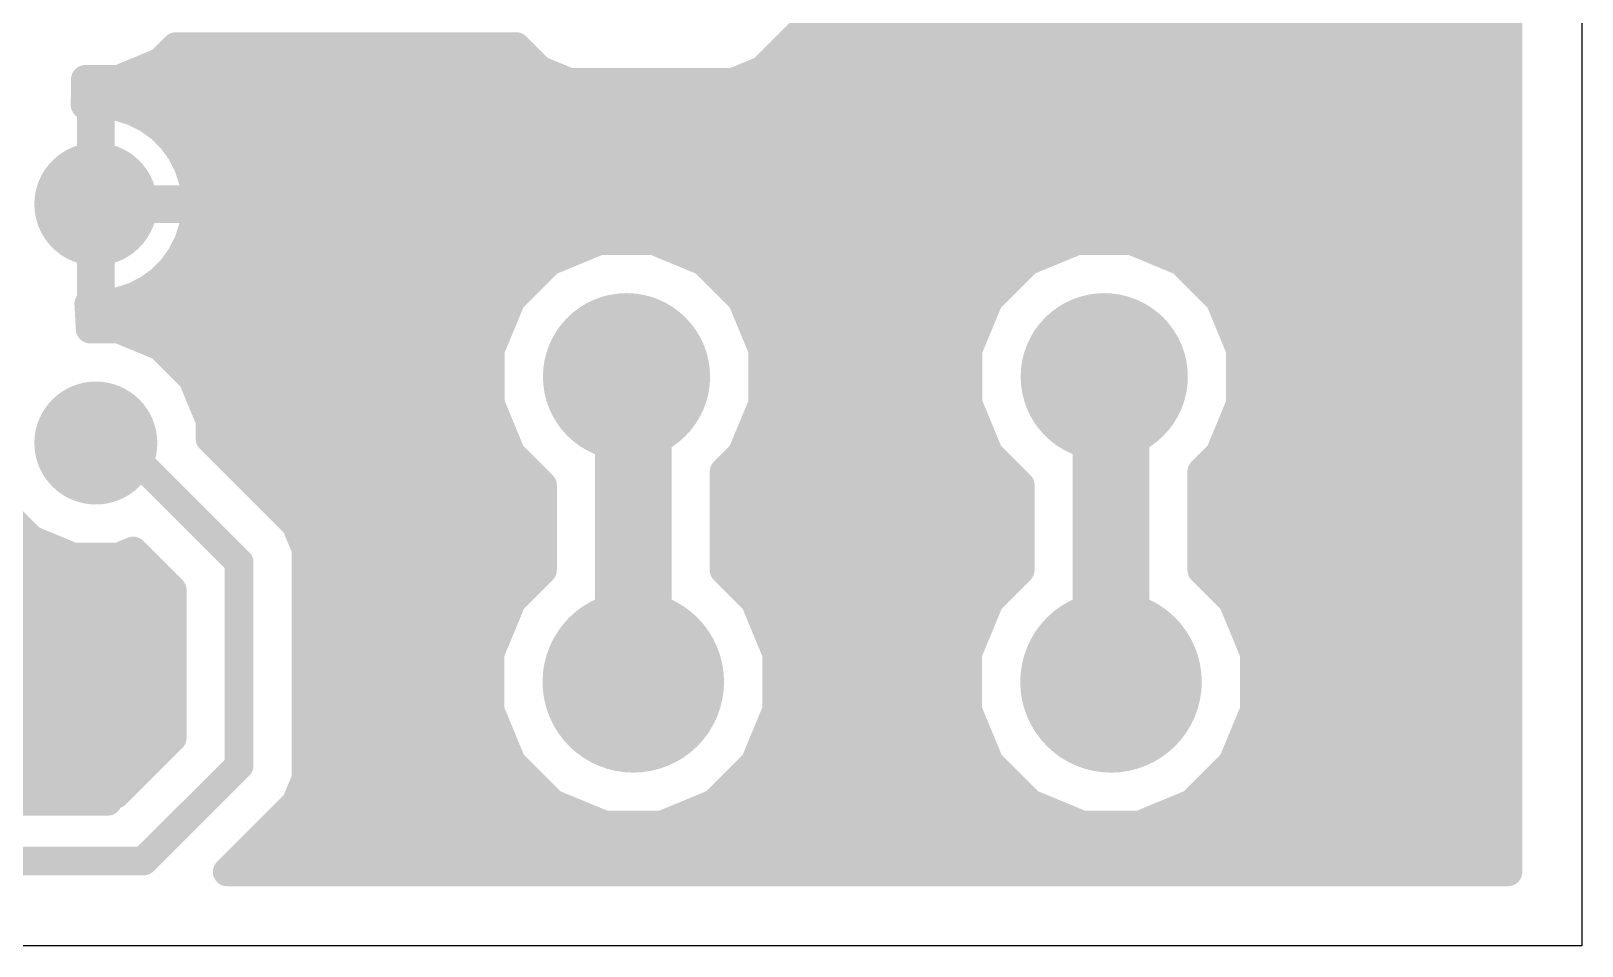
# Model space of a CAD drawing. Extents: x 0 to 68, y -7.3 to 12.7.
# Drawn here: x 51.51 to 68, y -7.25 to 2.48 of the extents above; entities that cross this region are included whole.
import ezdxf

# ---------------------------------------------------------------- set-up
doc = ezdxf.new("R2010")
doc.units = 0
for name, color, linetype in [('16', 175, 'CONTINUOUS'), ('17', 82, 'CONTINUOUS'), ('20', 7, 'CONTINUOUS')]:
    doc.layers.add(name, color=color, linetype=linetype)

# ---------------------------------------------------------------- blocks, each defined once
blk = doc.blocks.new('ROUNDP')
at = {"const_width": 0.5}
blk.add_lwpolyline([(0, -0.25, 1), (0, 0.25, 1), (0, -0.25)], format="xyb", dxfattribs=at)

msp = doc.modelspace()

# ---------------------------------------------------------------- linework, layer by layer
at = {"layer": '16'}
for points, const_width in [([(67.2126, 11.8626), (67.2126, -6.4666)], 0.3048), ([(59.2902, 2.0619), (60.9412, 3.7129)], 0.3048), ([(59.6667, 2.4384), (67.2126, 2.4384)], 0.3048), ([(52.884, 2.1468), (53.0486, 2.3114)], 0.3048), ([(53.0486, 2.3114), (56.6653, 2.3114)], 0.3048), ([(56.6653, 2.3114), (56.6719, 2.3048)], 0.3048), ([(56.6719, 2.3048), (56.9148, 2.0619)], 0.3048), ([(52.4382, 1.9622), (52.884, 2.1468)], 0.3048), ([(52.852, 2.1336), (56.8431, 2.1336)], 0.3048), ([(56.9148, 2.0619), (57.2322, 1.9304)], 0.3048), ([(58.9728, 1.9304), (59.2902, 2.0619)], 0.3048), ([(59.3619, 2.1336), (67.2126, 2.1336)], 0.3048), ([(52.0826, 1.6905), (52.0855, 1.9622)], 0.3048), ([(52.084, 1.8288), (67.2126, 1.8288)], 0.3048), ([(52.0855, 1.9622), (52.4382, 1.9622)], 0.3048), ([(57.2322, 1.9304), (58.9728, 1.9304)], 0.3048), ([(52.1135, 1.6954), (52.0826, 1.6905)], 0.3048), ([(52.1494, 1.6954), (52.1135, 1.6954)], 0.3048), ([(52.1494, 0.6826), (52.1494, 1.6954)], 0.3048), ([(52.2805, 1.6954), (52.2446, 1.6954)], 0.3048), ([(52.2446, 1.6954), (52.2446, 0.6826)], 0.3048), ([(52.4453, 1.6693), (52.2805, 1.6954)], 0.3048), ([(52.6041, 1.6177), (52.4453, 1.6693)], 0.3048), ([(52.1494, 1.524), (52.2446, 1.524)], 0.3048), ([(52.7528, 1.5419), (52.6041, 1.6177)], 0.3048), ([(52.8878, 1.4438), (52.7528, 1.5419)], 0.3048), ([(52.7775, 1.524), (67.2126, 1.524)], 0.3048), ([(53.0058, 1.3258), (52.8878, 1.4438)], 0.3048), ([(52.1494, 1.2192), (52.2446, 1.2192)], 0.3048), ([(53.1039, 1.1908), (53.0058, 1.3258)], 0.3048), ([(53.0833, 1.2192), (67.2126, 1.2192)], 0.3048), ([(53.1797, 1.0421), (53.1039, 1.1908)], 0.3048), ([(53.2313, 0.8833), (53.1797, 1.0421)], 0.3048), ([(52.1494, 0.9144), (52.2446, 0.9144)], 0.3048), ([(53.2212, 0.9144), (67.2126, 0.9144)], 0.3048), ([(53.2574, 0.7185), (53.2313, 0.8833)], 0.3048), ([(52.2446, 0.6826), (52.1494, 0.6826)], 0.3048), ([(52.2446, 0.5874), (52.2446, 0.6826)], 0.3048), ([(52.2446, 0.6826), (53.2574, 0.6826)], 0.3048), ([(53.2574, 0.6826), (53.2574, 0.7185)], 0.3048), ([(52.1494, -0.4254), (52.1494, 0.5874)], 0.3048), ([(52.1494, 0.5874), (52.2446, 0.5874)], 0.3048), ([(52.2446, 0.6096), (67.2126, 0.6096)], 0.3048), ([(52.2446, 0.5874), (52.2446, -0.4254)], 0.3048), ([(53.2574, 0.5874), (52.2446, 0.5874)], 0.3048), ([(53.2313, 0.3867), (53.2574, 0.5515)], 0.3048), ([(53.2574, 0.5515), (53.2574, 0.5874)], 0.3048), ([(53.1797, 0.2279), (53.2313, 0.3867)], 0.3048), ([(52.1494, 0.3048), (52.2446, 0.3048)], 0.3048), ([(53.1039, 0.0792), (53.1797, 0.2279)], 0.3048), ([(53.2047, 0.3048), (67.2126, 0.3048)], 0.3048), ([(57.552, 0.2478), (57.0199, 0.0274)], 0.3048), ([(58.128, 0.2478), (57.552, 0.2478)], 0.3048), ([(58.6601, 0.0274), (58.128, 0.2478)], 0.3048), ([(62.632, 0.2478), (62.0999, 0.0274)], 0.3048), ([(63.208, 0.2478), (62.632, 0.2478)], 0.3048), ([(63.7401, 0.0274), (63.208, 0.2478)], 0.3048), ([(53.0058, -0.0558), (53.1039, 0.0792)], 0.3048), ([(57.0199, 0.0274), (56.6126, -0.3799)], 0.3048), ([(59.0674, -0.3799), (58.6601, 0.0274)], 0.3048), ([(62.0999, 0.0274), (61.6926, -0.3799)], 0.3048), ([(64.1474, -0.3799), (63.7401, 0.0274)], 0.3048), ([(52.1494, 0), (52.2446, 0)], 0.3048), ([(52.8878, -0.1738), (53.0058, -0.0558)], 0.3048), ([(53.0464, 0), (56.9925, 0)], 0.3048), ([(58.6875, 0), (62.0725, 0)], 0.3048), ([(63.7675, 0), (67.2126, 0)], 0.3048), ([(52.1494, -0.3048), (52.2446, -0.3048)], 0.3048), ([(52.6041, -0.3477), (52.7528, -0.2719)], 0.3048), ([(52.6883, -0.3048), (56.6877, -0.3048)], 0.3048), ([(52.7528, -0.2719), (52.8878, -0.1738)], 0.3048), ([(58.9923, -0.3048), (61.7677, -0.3048)], 0.3048), ([(64.0723, -0.3048), (67.2126, -0.3048)], 0.3048), ([(52.1367, -0.6922), (52.1219, -0.4254)], 0.3048), ([(52.1219, -0.4254), (52.1494, -0.4254)], 0.3048), ([(52.2446, -0.4254), (52.2805, -0.4254)], 0.3048), ([(52.2805, -0.4254), (52.4453, -0.3993)], 0.3048), ([(52.4453, -0.3993), (52.6041, -0.3477)], 0.3048), ([(56.6126, -0.3799), (56.3922, -0.912)], 0.3048), ([(59.2878, -0.912), (59.0674, -0.3799)], 0.3048), ([(61.6926, -0.3799), (61.4722, -0.912)], 0.3048), ([(64.3678, -0.912), (64.1474, -0.3799)], 0.3048), ([(52.1321, -0.6096), (56.5175, -0.6096)], 0.3048), ([(59.1625, -0.6096), (61.5975, -0.6096)], 0.3048), ([(64.2425, -0.6096), (67.2126, -0.6096)], 0.3048), ([(52.4382, -0.6922), (52.1367, -0.6922)], 0.3048), ([(52.884, -0.8768), (52.4382, -0.6922)], 0.3048), ([(53.2252, -1.218), (52.884, -0.8768)], 0.3048), ([(52.9216, -0.9144), (56.3922, -0.9144)], 0.3048), ([(56.3922, -0.912), (56.3922, -1.488)], 0.3048), ([(59.2878, -1.488), (59.2878, -0.912)], 0.3048), ([(59.2878, -0.9144), (61.4722, -0.9144)], 0.3048), ([(61.4722, -0.912), (61.4722, -1.488)], 0.3048), ([(64.3678, -1.488), (64.3678, -0.912)], 0.3048), ([(64.3678, -0.9144), (67.2126, -0.9144)], 0.3048), ([(57.912, -4.445), (57.912, -1.27)], 0.8128), ([(57.912, -1.27), (57.84, -1.2)], 0.6096), ([(62.992, -4.445), (62.992, -1.27)], 0.8128), ([(62.992, -1.27), (62.92, -1.2)], 0.6096), ([(53.4098, -1.6638), (53.2252, -1.218)], 0.3048), ([(53.2257, -1.2192), (56.3922, -1.2192)], 0.3048), ([(59.2878, -1.2192), (61.4722, -1.2192)], 0.3048), ([(64.3678, -1.2192), (67.2126, -1.2192)], 0.3048), ([(53.3519, -1.524), (56.4071, -1.524)], 0.3048), ([(56.3922, -1.488), (56.6126, -2.0201)], 0.3048), ([(59.0674, -2.0201), (59.2878, -1.488)], 0.3048), ([(59.2729, -1.524), (61.4871, -1.524)], 0.3048), ([(61.4722, -1.488), (61.6926, -2.0201)], 0.3048), ([(64.1474, -2.0201), (64.3678, -1.488)], 0.3048), ([(64.3529, -1.524), (67.2126, -1.524)], 0.3048), ([(53.4098, -1.858), (53.4098, -1.6638)], 0.3048), ([(52.197, -1.905), (52.705, -2.159)], 0.3048), ([(53.4098, -1.8288), (56.5334, -1.8288)], 0.3048), ([(54.1239, -2.5721), (53.4098, -1.858)], 0.3048), ([(59.1466, -1.8288), (61.6134, -1.8288)], 0.3048), ([(64.2266, -1.8288), (67.2126, -1.8288)], 0.3048), ([(56.6126, -2.0201), (56.9468, -2.3543)], 0.3048), ([(58.8772, -2.2103), (59.0674, -2.0201)], 0.3048), ([(61.6926, -2.0201), (62.0268, -2.3543)], 0.3048), ([(63.9572, -2.2103), (64.1474, -2.0201)], 0.3048), ([(52.705, -2.159), (53.721, -3.175)], 0.3048), ([(53.6854, -2.1336), (56.7261, -2.1336)], 0.3048), ([(58.8772, -3.2549), (58.8772, -2.2103)], 0.3048), ([(58.9539, -2.1336), (61.8061, -2.1336)], 0.3048), ([(63.9572, -3.2549), (63.9572, -2.2103)], 0.3048), ([(64.0339, -2.1336), (67.2126, -2.1336)], 0.3048), ([(53.9902, -2.4384), (56.9468, -2.4384)], 0.3048), ([(56.9468, -2.3543), (56.9468, -3.2549)], 0.3048), ([(58.8772, -2.4384), (62.0268, -2.4384)], 0.3048), ([(62.0268, -2.3543), (62.0268, -3.2549)], 0.3048), ([(63.9572, -2.4384), (67.2126, -2.4384)], 0.3048), ([(51.1688, -2.592), (51.51, -2.9332)], 0.3048), ([(54.3239, -2.7721), (54.1239, -2.5721)], 0.3048), ([(54.295, -2.7432), (56.9468, -2.7432)], 0.3048), ([(54.4322, -3.0335), (54.3239, -2.7721)], 0.3048), ([(58.8772, -2.7432), (62.0268, -2.7432)], 0.3048), ([(63.9572, -2.7432), (67.2126, -2.7432)], 0.3048), ([(51.51, -2.9332), (51.9558, -3.1178)], 0.3048), ([(14.3408, -3.048), (51.7873, -3.048)], 0.3048), ([(51.9558, -3.1178), (52.4382, -3.1178)], 0.3048), ([(52.4382, -3.1178), (52.5936, -3.0534)], 0.3048), ([(52.5936, -3.0534), (53.0098, -3.4696)], 0.3048), ([(54.4322, -5.4755), (54.4322, -3.0335)], 0.3048), ([(54.4322, -3.048), (56.9468, -3.048)], 0.3048), ([(58.8772, -3.048), (62.0268, -3.048)], 0.3048), ([(63.9572, -3.048), (67.2126, -3.048)], 0.3048), ([(51.054, -3.175), (52.324, -5.715)], 0.3048), ([(53.721, -3.175), (53.721, -5.334)], 0.3048), ([(56.9468, -3.2549), (56.62, -3.5817)], 0.3048), ([(59.204, -3.5817), (58.8772, -3.2549)], 0.3048), ([(62.0268, -3.2549), (61.7, -3.5817)], 0.3048), ([(64.284, -3.5817), (63.9572, -3.2549)], 0.3048), ([(50.1894, -3.3528), (52.893, -3.3528)], 0.3048), ([(54.4322, -3.3528), (56.8489, -3.3528)], 0.3048), ([(58.9751, -3.3528), (61.9289, -3.3528)], 0.3048), ([(64.0551, -3.3528), (67.2126, -3.3528)], 0.3048), ([(53.0098, -3.4696), (53.0098, -5.0394)], 0.3048), ([(56.62, -3.5817), (56.388, -4.1419)], 0.3048), ([(59.436, -4.1419), (59.204, -3.5817)], 0.3048), ([(61.7, -3.5817), (61.468, -4.1419)], 0.3048), ([(64.516, -4.1419), (64.284, -3.5817)], 0.3048), ([(50.5848, -3.6576), (53.0098, -3.6576)], 0.3048), ([(54.4322, -3.6576), (56.5886, -3.6576)], 0.3048), ([(59.2354, -3.6576), (61.6686, -3.6576)], 0.3048), ([(64.3154, -3.6576), (67.2126, -3.6576)], 0.3048), ([(50.7698, -3.9624), (53.0098, -3.9624)], 0.3048), ([(54.4322, -3.9624), (56.4623, -3.9624)], 0.3048), ([(59.3617, -3.9624), (61.5423, -3.9624)], 0.3048), ([(64.4417, -3.9624), (67.2126, -3.9624)], 0.3048), ([(50.8698, -4.2672), (53.0098, -4.2672)], 0.3048), ([(54.4322, -4.2672), (56.388, -4.2672)], 0.3048), ([(56.388, -4.1419), (56.388, -4.7481)], 0.3048), ([(59.436, -4.7481), (59.436, -4.1419)], 0.3048), ([(59.436, -4.2672), (61.468, -4.2672)], 0.3048), ([(61.468, -4.1419), (61.468, -4.7481)], 0.3048), ([(64.516, -4.7481), (64.516, -4.1419)], 0.3048), ([(64.516, -4.2672), (67.2126, -4.2672)], 0.3048), ([(50.8698, -4.572), (53.0098, -4.572)], 0.3048), ([(54.4322, -4.572), (56.388, -4.572)], 0.3048), ([(59.436, -4.572), (61.468, -4.572)], 0.3048), ([(64.516, -4.572), (67.2126, -4.572)], 0.3048), ([(56.388, -4.7481), (56.62, -5.3083)], 0.3048), ([(59.204, -5.3083), (59.436, -4.7481)], 0.3048), ([(61.468, -4.7481), (61.7, -5.3083)], 0.3048), ([(64.284, -5.3083), (64.516, -4.7481)], 0.3048), ([(50.7909, -4.8768), (53.0098, -4.8768)], 0.3048), ([(54.4322, -4.8768), (56.4413, -4.8768)], 0.3048), ([(59.3827, -4.8768), (61.5213, -4.8768)], 0.3048), ([(64.4627, -4.8768), (67.2126, -4.8768)], 0.3048), ([(53.0098, -5.0394), (52.4104, -5.6388)], 0.3048), ([(50.6356, -5.1816), (52.8676, -5.1816)], 0.3048), ([(54.4322, -5.1816), (56.5675, -5.1816)], 0.3048), ([(59.2565, -5.1816), (61.6475, -5.1816)], 0.3048), ([(64.3364, -5.1816), (67.2126, -5.1816)], 0.3048), ([(53.721, -5.334), (52.705, -6.35)], 0.3048), ([(56.62, -5.3083), (57.0487, -5.737)], 0.3048), ([(58.7753, -5.737), (59.204, -5.3083)], 0.3048), ([(61.7, -5.3083), (62.1287, -5.737)], 0.3048), ([(63.8553, -5.737), (64.284, -5.3083)], 0.3048), ([(50.312, -5.4864), (52.5628, -5.4864)], 0.3048), ([(54.3239, -5.7369), (54.4322, -5.4755)], 0.3048), ([(54.4277, -5.4864), (56.7981, -5.4864)], 0.3048), ([(59.0259, -5.4864), (61.8781, -5.4864)], 0.3048), ([(64.1059, -5.4864), (67.2126, -5.4864)], 0.3048), ([(52.324, -5.715), (10.795, -5.715)], 0.3048), ([(52.4104, -5.6388), (49.9441, -5.6388)], 0.3048), ([(53.5942, -6.4666), (54.3239, -5.7369)], 0.3048), ([(57.0487, -5.737), (57.6089, -5.969)], 0.3048), ([(58.2151, -5.969), (58.7753, -5.737)], 0.3048), ([(62.1287, -5.737), (62.6889, -5.969)], 0.3048), ([(63.2951, -5.969), (63.8553, -5.737)], 0.3048), ([(54.2696, -5.7912), (57.1796, -5.7912)], 0.3048), ([(58.6444, -5.7912), (62.2596, -5.7912)], 0.3048), ([(63.7244, -5.7912), (67.2126, -5.7912)], 0.3048), ([(57.6089, -5.969), (58.2151, -5.969)], 0.3048), ([(62.6889, -5.969), (63.2951, -5.969)], 0.3048), ([(53.9648, -6.096), (67.2126, -6.096)], 0.3048), ([(8.255, -6.35), (52.705, -6.35)], 0.3048), ([(53.66, -6.4008), (67.2126, -6.4008)], 0.3048), ([(67.2126, -6.4666), (53.5942, -6.4666)], 0.3048)]:
    msp.add_lwpolyline(points, dxfattribs=dict(at, const_width=const_width))
for points, const_width in [([(59.6667, 2.5146, 1), (59.6667, 2.3622)], 0.1524), ([(67.2126, 2.3622, 1), (67.2126, 2.5146)], 0.1524), ([(53.0486, 2.3876, 1), (53.0486, 2.2352)], 0.1524), ([(53.1024, 2.2575, 1), (52.9947, 2.3653)], 0.1524), ([(56.7192, 2.3653, 1), (56.6114, 2.2575)], 0.1524), ([(56.7258, 2.3587, 1), (56.618, 2.2509)], 0.1524), ([(56.618, 2.2509, 1), (56.7258, 2.3587)], 0.1524), ([(56.6653, 2.2352, 1), (56.6653, 2.3876)], 0.1524), ([(52.852, 2.2098, 1), (52.852, 2.0574)], 0.1524), ([(52.8301, 2.2007, 1), (52.9379, 2.093)], 0.1524), ([(52.9132, 2.0764, 1), (52.8548, 2.2172)], 0.1524), ([(56.944, 2.1323, 1), (56.8856, 1.9915)], 0.1524), ([(56.8431, 2.0574, 1), (56.8431, 2.2098)], 0.1524), ([(56.8609, 2.008, 1), (56.9687, 2.1158)], 0.1524), ([(59.2363, 2.1158, 1), (59.3441, 2.008)], 0.1524), ([(59.3193, 1.9915, 1), (59.261, 2.1323)], 0.1524), ([(59.3619, 2.2098, 1), (59.3619, 2.0574)], 0.1524), ([(67.2126, 2.0574, 1), (67.2126, 2.2098)], 0.1524), ([(52.084, 1.905, 1), (52.084, 1.7526)], 0.1524), ([(52.1617, 1.9614, 1), (52.0093, 1.963)], 0.1524), ([(52.0855, 2.0384, 1), (52.0855, 1.886)], 0.1524), ([(52.4091, 2.0326, 1), (52.4674, 1.8918)], 0.1524), ([(52.4382, 1.886, 1), (52.4382, 2.0384)], 0.1524), ([(57.2322, 2.0066, 1), (57.2322, 1.8542)], 0.1524), ([(57.2031, 1.86, 1), (57.2614, 2.0008)], 0.1524), ([(58.9436, 2.0008, 1), (59.0019, 1.86)], 0.1524), ([(58.9728, 1.8542, 1), (58.9728, 2.0066)], 0.1524), ([(67.2126, 1.7526, 1), (67.2126, 1.905)], 0.1524), ([(52.0707, 1.7658, 1), (52.0945, 1.6152)], 0.1524), ([(52.1135, 1.7716, 1), (52.1135, 1.6192)], 0.1524), ([(52.2256, 1.6954, 1), (52.0732, 1.6954)], 0.1524), ([(52.1255, 1.6201, 1), (52.1016, 1.7707)], 0.1524), ([(52.1494, 1.6192, 1), (52.1494, 1.7716)], 0.1524), ([(52.2446, 1.7716, 1), (52.2446, 1.6192)], 0.1524), ([(52.3208, 1.6954, 1), (52.1684, 1.6954)], 0.1524), ([(52.2924, 1.7707, 1), (52.2685, 1.6201)], 0.1524), ([(52.2805, 1.6192, 1), (52.2805, 1.7716)], 0.1524), ([(52.4689, 1.7418, 1), (52.4218, 1.5968)], 0.1524), ([(52.4334, 1.594, 1), (52.4572, 1.7445)], 0.1524), ([(52.0064, 1.6913, 1), (52.1588, 1.6897)], 0.1524), ([(52.1494, 1.6002, 1), (52.1494, 1.4478)], 0.1524), ([(52.2446, 1.4478, 1), (52.2446, 1.6002)], 0.1524), ([(52.6386, 1.6856, 1), (52.5695, 1.5498)], 0.1524), ([(52.5805, 1.5452, 1), (52.6276, 1.6902)], 0.1524), ([(52.7976, 1.6036, 1), (52.708, 1.4803)], 0.1524), ([(52.7775, 1.6002, 1), (52.7775, 1.4478)], 0.1524), ([(52.7182, 1.474, 1), (52.7874, 1.6098)], 0.1524), ([(67.2126, 1.4478, 1), (67.2126, 1.6002)], 0.1524), ([(52.9417, 1.4977, 1), (52.8339, 1.3899)], 0.1524), ([(52.843, 1.3822, 1), (52.9326, 1.5055)], 0.1524), ([(52.1494, 1.2954, 1), (52.1494, 1.143)], 0.1524), ([(52.2446, 1.143, 1), (52.2446, 1.2954)], 0.1524), ([(53.0675, 1.3706, 1), (52.9442, 1.281)], 0.1524), ([(52.9519, 1.2719, 1), (53.0597, 1.3797)], 0.1524), ([(53.0833, 1.2954, 1), (53.0833, 1.143)], 0.1524), ([(53.1718, 1.2254, 1), (53.036, 1.1562)], 0.1524), ([(67.2126, 1.143, 1), (67.2126, 1.2954)], 0.1524), ([(53.0423, 1.146, 1), (53.1656, 1.2356)], 0.1524), ([(53.2522, 1.0656, 1), (53.1072, 1.0185)], 0.1524), ([(52.1494, 0.9906, 1), (52.1494, 0.8382)], 0.1524), ([(52.2446, 0.8382, 1), (52.2446, 0.9906)], 0.1524), ([(53.1118, 1.0075, 1), (53.2476, 1.0766)], 0.1524), ([(53.2212, 0.9906, 1), (53.2212, 0.8382)], 0.1524), ([(53.3065, 0.8952, 1), (53.156, 0.8714)], 0.1524), ([(67.2126, 0.8382, 1), (67.2126, 0.9906)], 0.1524), ([(52.1494, 0.7588, 1), (52.1494, 0.6064)], 0.1524), ([(52.3208, 0.6826, 1), (52.1684, 0.6826)], 0.1524), ([(52.2446, 0.7588, 1), (52.2446, 0.6064)], 0.1524), ([(52.2446, 0.6064, 1), (52.2446, 0.7588)], 0.1524), ([(53.1588, 0.8598, 1), (53.3038, 0.9069)], 0.1524), ([(53.3336, 0.7185, 1), (53.1812, 0.7185)], 0.1524), ([(53.2574, 0.6064, 1), (53.2574, 0.7588)], 0.1524), ([(52.0732, 0.6826, 1), (52.2256, 0.6826)], 0.1524), ([(52.2256, 0.5874, 1), (52.0732, 0.5874)], 0.1524), ([(52.1494, 0.6636, 1), (52.1494, 0.5112)], 0.1524), ([(52.2446, 0.6858, 1), (52.2446, 0.5334)], 0.1524), ([(52.1684, 0.6826, 1), (52.3208, 0.6826)], 0.1524), ([(52.3208, 0.5874, 1), (52.1684, 0.5874)], 0.1524), ([(52.2446, 0.6636, 1), (52.2446, 0.5112)], 0.1524), ([(52.1684, 0.5874, 1), (52.3208, 0.5874)], 0.1524), ([(52.2446, 0.5112, 1), (52.2446, 0.6636)], 0.1524), ([(53.1812, 0.6826, 1), (53.3336, 0.6826)], 0.1524), ([(53.3336, 0.5874, 1), (53.1812, 0.5874)], 0.1524), ([(53.1821, 0.7065, 1), (53.3327, 0.7304)], 0.1524), ([(53.3327, 0.5396, 1), (53.1821, 0.5635)], 0.1524), ([(53.2574, 0.5112, 1), (53.2574, 0.6636)], 0.1524), ([(67.2126, 0.5334, 1), (67.2126, 0.6858)], 0.1524), ([(53.3038, 0.3631, 1), (53.1588, 0.4102)], 0.1524), ([(53.1812, 0.5515, 1), (53.3336, 0.5515)], 0.1524), ([(52.1494, 0.381, 1), (52.1494, 0.2286)], 0.1524), ([(52.2446, 0.2286, 1), (52.2446, 0.381)], 0.1524), ([(53.2476, 0.1934, 1), (53.1118, 0.2625)], 0.1524), ([(53.2047, 0.381, 1), (53.2047, 0.2286)], 0.1524), ([(53.156, 0.3986, 1), (53.3065, 0.3748)], 0.1524), ([(57.552, 0.324, 1), (57.552, 0.1716)], 0.1524), ([(57.5812, 0.1774, 1), (57.5229, 0.3182)], 0.1524), ([(58.1571, 0.3182, 1), (58.0988, 0.1774)], 0.1524), ([(58.128, 0.1716, 1), (58.128, 0.324)], 0.1524), ([(62.632, 0.324, 1), (62.632, 0.1716)], 0.1524), ([(62.6612, 0.1774, 1), (62.6029, 0.3182)], 0.1524), ([(63.2371, 0.3182, 1), (63.1788, 0.1774)], 0.1524), ([(63.208, 0.1716, 1), (63.208, 0.324)], 0.1524), ([(67.2126, 0.2286, 1), (67.2126, 0.381)], 0.1524), ([(53.036, 0.1138, 1), (53.1718, 0.0446)], 0.1524), ([(53.1656, 0.0344, 1), (53.0423, 0.124)], 0.1524), ([(53.1072, 0.2515, 1), (53.2522, 0.2044)], 0.1524), ([(56.9907, 0.0978, 1), (57.049, -0.043)], 0.1524), ([(57.0738, -0.0265, 1), (56.966, 0.0813)], 0.1524), ([(58.714, 0.0813, 1), (58.6062, -0.0265)], 0.1524), ([(58.631, -0.043, 1), (58.6893, 0.0978)], 0.1524), ([(62.0707, 0.0978, 1), (62.129, -0.043)], 0.1524), ([(62.1538, -0.0265, 1), (62.046, 0.0813)], 0.1524), ([(63.794, 0.0813, 1), (63.6862, -0.0265)], 0.1524), ([(63.711, -0.043, 1), (63.7693, 0.0978)], 0.1524), ([(52.1494, 0.0762, 1), (52.1494, -0.0762)], 0.1524), ([(52.2446, -0.0762, 1), (52.2446, 0.0762)], 0.1524), ([(52.9442, -0.011, 1), (53.0675, -0.1006)], 0.1524), ([(53.0597, -0.1097, 1), (52.9519, -0.0019)], 0.1524), ([(53.0464, 0.0762, 1), (53.0464, -0.0762)], 0.1524), ([(56.9925, -0.0762, 1), (56.9925, 0.0762)], 0.1524), ([(58.6875, 0.0762, 1), (58.6875, -0.0762)], 0.1524), ([(62.0725, -0.0762, 1), (62.0725, 0.0762)], 0.1524), ([(63.7675, 0.0762, 1), (63.7675, -0.0762)], 0.1524), ([(67.2126, -0.0762, 1), (67.2126, 0.0762)], 0.1524), ([(52.1494, -0.2286, 1), (52.1494, -0.381)], 0.1524), ([(52.2446, -0.381, 1), (52.2446, -0.2286)], 0.1524), ([(52.6883, -0.2286, 1), (52.6883, -0.381)], 0.1524), ([(52.708, -0.2103, 1), (52.7976, -0.3336)], 0.1524), ([(52.7874, -0.3398, 1), (52.7182, -0.204)], 0.1524), ([(52.8339, -0.1199, 1), (52.9417, -0.2277)], 0.1524), ([(52.9326, -0.2355, 1), (52.843, -0.1122)], 0.1524), ([(56.6877, -0.381, 1), (56.6877, -0.2286)], 0.1524), ([(58.9923, -0.2286, 1), (58.9923, -0.381)], 0.1524), ([(61.7677, -0.381, 1), (61.7677, -0.2286)], 0.1524), ([(64.0723, -0.2286, 1), (64.0723, -0.381)], 0.1524), ([(67.2126, -0.381, 1), (67.2126, -0.2286)], 0.1524), ([(52.1979, -0.4212, 1), (52.0458, -0.4296)], 0.1524), ([(52.1219, -0.3492, 1), (52.1219, -0.5016)], 0.1524), ([(52.1494, -0.5016, 1), (52.1494, -0.3492)], 0.1524), ([(52.2446, -0.3492, 1), (52.2446, -0.5016)], 0.1524), ([(52.2685, -0.3501, 1), (52.2924, -0.5007)], 0.1524), ([(52.2805, -0.5016, 1), (52.2805, -0.3492)], 0.1524), ([(52.4218, -0.3268, 1), (52.4689, -0.4718)], 0.1524), ([(52.4572, -0.4745, 1), (52.4334, -0.324)], 0.1524), ([(52.5695, -0.2798, 1), (52.6386, -0.4156)], 0.1524), ([(52.6276, -0.4202, 1), (52.5805, -0.2752)], 0.1524), ([(56.5587, -0.326, 1), (56.6665, -0.4338)], 0.1524), ([(56.683, -0.409, 1), (56.5422, -0.3507)], 0.1524), ([(59.1378, -0.3507, 1), (58.997, -0.409)], 0.1524), ([(59.0135, -0.4338, 1), (59.1213, -0.326)], 0.1524), ([(61.6387, -0.326, 1), (61.7465, -0.4338)], 0.1524), ([(61.763, -0.409, 1), (61.6222, -0.3507)], 0.1524), ([(64.2178, -0.3507, 1), (64.077, -0.409)], 0.1524), ([(64.0935, -0.4338, 1), (64.2013, -0.326)], 0.1524), ([(52.1321, -0.5334, 1), (52.1321, -0.6858)], 0.1524), ([(52.0732, -0.4254, 1), (52.2256, -0.4254)], 0.1524), ([(52.1684, -0.4254, 1), (52.3208, -0.4254)], 0.1524), ([(56.5175, -0.6858, 1), (56.5175, -0.5334)], 0.1524), ([(59.1625, -0.5334, 1), (59.1625, -0.6858)], 0.1524), ([(61.5975, -0.6858, 1), (61.5975, -0.5334)], 0.1524), ([(64.2425, -0.5334, 1), (64.2425, -0.6858)], 0.1524), ([(67.2126, -0.6858, 1), (67.2126, -0.5334)], 0.1524), ([(52.1367, -0.616, 1), (52.1367, -0.7684)], 0.1524), ([(52.0606, -0.6964, 1), (52.2128, -0.688)], 0.1524), ([(52.4674, -0.6218, 1), (52.4091, -0.7626)], 0.1524), ([(52.4382, -0.7684, 1), (52.4382, -0.616)], 0.1524), ([(52.9379, -0.823, 1), (52.8301, -0.9307)], 0.1524), ([(52.9216, -0.8382, 1), (52.9216, -0.9906)], 0.1524), ([(52.8548, -0.9472, 1), (52.9132, -0.8064)], 0.1524), ([(56.4684, -0.912, 1), (56.316, -0.912)], 0.1524), ([(56.3218, -0.8829, 1), (56.4626, -0.9412)], 0.1524), ([(56.3922, -0.9906, 1), (56.3922, -0.8382)], 0.1524), ([(59.364, -0.912, 1), (59.2116, -0.912)], 0.1524), ([(59.2878, -0.8382, 1), (59.2878, -0.9906)], 0.1524), ([(59.2174, -0.9412, 1), (59.3582, -0.8829)], 0.1524), ([(61.5484, -0.912, 1), (61.396, -0.912)], 0.1524), ([(61.4018, -0.8829, 1), (61.5426, -0.9412)], 0.1524), ([(61.4722, -0.9906, 1), (61.4722, -0.8382)], 0.1524), ([(64.444, -0.912, 1), (64.2916, -0.912)], 0.1524), ([(64.3678, -0.8382, 1), (64.3678, -0.9906)], 0.1524), ([(64.2974, -0.9412, 1), (64.4382, -0.8829)], 0.1524), ([(67.2126, -0.9906, 1), (67.2126, -0.8382)], 0.1524), ([(58.1152, -1.27, 1), (57.7088, -1.27)], 0.4064), ([(57.9462, -1.0907, 1), (57.7338, -1.3093)], 0.3048), ([(63.1952, -1.27, 1), (62.7888, -1.27)], 0.4064), ([(63.0262, -1.0907, 1), (62.8138, -1.3093)], 0.3048), ([(53.2956, -1.1888, 1), (53.1548, -1.2472)], 0.1524), ([(53.2257, -1.143, 1), (53.2257, -1.2954)], 0.1524), ([(53.1713, -1.2719, 1), (53.279, -1.1641)], 0.1524), ([(56.3922, -1.2954, 1), (56.3922, -1.143)], 0.1524), ([(57.8058, -1.3793, 1), (58.0182, -1.1607)], 0.3048), ([(59.2878, -1.143, 1), (59.2878, -1.2954)], 0.1524), ([(61.4722, -1.2954, 1), (61.4722, -1.143)], 0.1524), ([(62.8858, -1.3793, 1), (63.0982, -1.1607)], 0.3048), ([(64.3678, -1.143, 1), (64.3678, -1.2954)], 0.1524), ([(67.2126, -1.2954, 1), (67.2126, -1.143)], 0.1524), ([(53.3519, -1.4478, 1), (53.3519, -1.6002)], 0.1524), ([(56.4626, -1.4588, 1), (56.3218, -1.5171)], 0.1524), ([(56.316, -1.488, 1), (56.4684, -1.488)], 0.1524), ([(56.4071, -1.6002, 1), (56.4071, -1.4478)], 0.1524), ([(59.2729, -1.4478, 1), (59.2729, -1.6002)], 0.1524), ([(59.2116, -1.488, 1), (59.364, -1.488)], 0.1524), ([(59.3582, -1.5171, 1), (59.2174, -1.4588)], 0.1524), ([(61.5426, -1.4588, 1), (61.4018, -1.5171)], 0.1524), ([(61.396, -1.488, 1), (61.5484, -1.488)], 0.1524), ([(61.4871, -1.6002, 1), (61.4871, -1.4478)], 0.1524), ([(64.3529, -1.4478, 1), (64.3529, -1.6002)], 0.1524), ([(64.2916, -1.488, 1), (64.444, -1.488)], 0.1524), ([(64.4382, -1.5171, 1), (64.2974, -1.4588)], 0.1524), ([(67.2126, -1.6002, 1), (67.2126, -1.4478)], 0.1524), ([(53.486, -1.6638, 1), (53.3336, -1.6638)], 0.1524), ([(53.3394, -1.6929, 1), (53.4802, -1.6346)], 0.1524), ([(52.2311, -1.8368, 1), (52.1629, -1.9732)], 0.1524), ([(53.4098, -1.7526, 1), (53.4098, -1.905)], 0.1524), ([(53.4637, -1.8041, 1), (53.3559, -1.9119)], 0.1524), ([(53.3336, -1.858, 1), (53.486, -1.858)], 0.1524), ([(56.5334, -1.905, 1), (56.5334, -1.7526)], 0.1524), ([(59.1466, -1.7526, 1), (59.1466, -1.905)], 0.1524), ([(61.6134, -1.905, 1), (61.6134, -1.7526)], 0.1524), ([(64.2266, -1.7526, 1), (64.2266, -1.905)], 0.1524), ([(67.2126, -1.905, 1), (67.2126, -1.7526)], 0.1524), ([(56.6665, -1.9662, 1), (56.5587, -2.074)], 0.1524), ([(56.5422, -2.0493, 1), (56.683, -1.991)], 0.1524), ([(58.997, -1.991, 1), (59.1378, -2.0493)], 0.1524), ([(59.1213, -2.074, 1), (59.0135, -1.9662)], 0.1524), ([(61.7465, -1.9662, 1), (61.6387, -2.074)], 0.1524), ([(61.6222, -2.0493, 1), (61.763, -1.991)], 0.1524), ([(64.077, -1.991, 1), (64.2178, -2.0493)], 0.1524), ([(64.2013, -2.074, 1), (64.0935, -1.9662)], 0.1524), ([(52.7589, -2.1051, 1), (52.6511, -2.2129)], 0.1524), ([(52.6709, -2.2272, 1), (52.7391, -2.0908)], 0.1524), ([(53.6854, -2.0574, 1), (53.6854, -2.2098)], 0.1524), ([(56.7261, -2.2098, 1), (56.7261, -2.0574)], 0.1524), ([(58.9534, -2.2103, 1), (58.801, -2.2103)], 0.1524), ([(58.8233, -2.1564, 1), (58.9311, -2.2642)], 0.1524), ([(58.9539, -2.0574, 1), (58.9539, -2.2098)], 0.1524), ([(61.8061, -2.2098, 1), (61.8061, -2.0574)], 0.1524), ([(64.0334, -2.2103, 1), (63.881, -2.2103)], 0.1524), ([(63.9033, -2.1564, 1), (64.0111, -2.2642)], 0.1524), ([(64.0339, -2.0574, 1), (64.0339, -2.2098)], 0.1524), ([(67.2126, -2.2098, 1), (67.2126, -2.0574)], 0.1524), ([(53.9902, -2.3622, 1), (53.9902, -2.5146)], 0.1524), ([(57.023, -2.3543, 1), (56.8706, -2.3543)], 0.1524), ([(56.8929, -2.4082, 1), (57.0007, -2.3004)], 0.1524), ([(56.9468, -2.5146, 1), (56.9468, -2.3622)], 0.1524), ([(58.8772, -2.3622, 1), (58.8772, -2.5146)], 0.1524), ([(62.103, -2.3543, 1), (61.9506, -2.3543)], 0.1524), ([(61.9729, -2.4082, 1), (62.0807, -2.3004)], 0.1524), ([(62.0268, -2.5146, 1), (62.0268, -2.3622)], 0.1524), ([(63.9572, -2.3622, 1), (63.9572, -2.5146)], 0.1524), ([(67.2126, -2.5146, 1), (67.2126, -2.3622)], 0.1524), ([(54.1777, -2.5182, 1), (54.07, -2.626)], 0.1524), ([(54.07, -2.626, 1), (54.1777, -2.5182)], 0.1524), ([(54.295, -2.667, 1), (54.295, -2.8194)], 0.1524), ([(54.3943, -2.743, 1), (54.2535, -2.8013)], 0.1524), ([(56.9468, -2.8194, 1), (56.9468, -2.667)], 0.1524), ([(58.8772, -2.667, 1), (58.8772, -2.8194)], 0.1524), ([(62.0268, -2.8194, 1), (62.0268, -2.667)], 0.1524), ([(63.9572, -2.667, 1), (63.9572, -2.8194)], 0.1524), ([(67.2126, -2.8194, 1), (67.2126, -2.667)], 0.1524), ([(51.5392, -2.8628, 1), (51.4808, -3.0036)], 0.1524), ([(51.4561, -2.987, 1), (51.5639, -2.8793)], 0.1524), ([(54.27, -2.826, 1), (54.3778, -2.7183)], 0.1524), ([(51.7873, -3.1242, 1), (51.7873, -2.9718)], 0.1524), ([(51.9558, -3.0416, 1), (51.9558, -3.194)], 0.1524), ([(52.4382, -3.194, 1), (52.4382, -3.0416)], 0.1524), ([(52.6475, -2.9995, 1), (52.5398, -3.1073)], 0.1524), ([(52.6228, -3.1238, 1), (52.5645, -2.983)], 0.1524), ([(54.5084, -3.0335, 1), (54.356, -3.0335)], 0.1524), ([(54.4322, -2.9718, 1), (54.4322, -3.1242)], 0.1524), ([(54.3618, -3.0627, 1), (54.5026, -3.0044)], 0.1524), ([(56.9468, -3.1242, 1), (56.9468, -2.9718)], 0.1524), ([(58.8772, -2.9718, 1), (58.8772, -3.1242)], 0.1524), ([(62.0268, -3.1242, 1), (62.0268, -2.9718)], 0.1524), ([(63.9572, -2.9718, 1), (63.9572, -3.1242)], 0.1524), ([(67.2126, -3.1242, 1), (67.2126, -2.9718)], 0.1524), ([(51.9266, -3.1882, 1), (51.9849, -3.0474)], 0.1524), ([(52.4091, -3.0474, 1), (52.4674, -3.1882)], 0.1524), ([(53.7972, -3.175, 1), (53.6448, -3.175)], 0.1524), ([(53.6671, -3.2289, 1), (53.7749, -3.1211)], 0.1524), ([(57.0007, -3.3088, 1), (56.8929, -3.2011)], 0.1524), ([(58.9311, -3.2011, 1), (58.8233, -3.3088)], 0.1524), ([(62.0807, -3.3088, 1), (61.9729, -3.2011)], 0.1524), ([(64.0111, -3.2011, 1), (63.9033, -3.3088)], 0.1524), ([(52.893, -3.429, 1), (52.893, -3.2766)], 0.1524), ([(54.4322, -3.2766, 1), (54.4322, -3.429)], 0.1524), ([(56.8489, -3.429, 1), (56.8489, -3.2766)], 0.1524), ([(56.8706, -3.2549, 1), (57.023, -3.2549)], 0.1524), ([(58.801, -3.2549, 1), (58.9534, -3.2549)], 0.1524), ([(58.9751, -3.2766, 1), (58.9751, -3.429)], 0.1524), ([(61.9289, -3.429, 1), (61.9289, -3.2766)], 0.1524), ([(61.9506, -3.2549, 1), (62.103, -3.2549)], 0.1524), ([(63.881, -3.2549, 1), (64.0334, -3.2549)], 0.1524), ([(64.0551, -3.2766, 1), (64.0551, -3.429)], 0.1524), ([(67.2126, -3.429, 1), (67.2126, -3.2766)], 0.1524), ([(53.086, -3.4696, 1), (52.9336, -3.4696)], 0.1524), ([(52.9559, -3.5235, 1), (53.0637, -3.4157)], 0.1524), ([(56.5661, -3.5278, 1), (56.6739, -3.6356)], 0.1524), ([(56.6904, -3.6109, 1), (56.5496, -3.5526)], 0.1524), ([(59.2744, -3.5526, 1), (59.1336, -3.6109)], 0.1524), ([(59.1501, -3.6356, 1), (59.2579, -3.5278)], 0.1524), ([(61.6461, -3.5278, 1), (61.7539, -3.6356)], 0.1524), ([(61.7704, -3.6109, 1), (61.6296, -3.5526)], 0.1524), ([(64.3544, -3.5526, 1), (64.2136, -3.6109)], 0.1524), ([(64.2301, -3.6356, 1), (64.3379, -3.5278)], 0.1524), ([(53.0098, -3.7338, 1), (53.0098, -3.5814)], 0.1524), ([(54.4322, -3.5814, 1), (54.4322, -3.7338)], 0.1524), ([(56.5886, -3.7338, 1), (56.5886, -3.5814)], 0.1524), ([(59.2354, -3.5814, 1), (59.2354, -3.7338)], 0.1524), ([(61.6686, -3.7338, 1), (61.6686, -3.5814)], 0.1524), ([(64.3154, -3.5814, 1), (64.3154, -3.7338)], 0.1524), ([(67.2126, -3.7338, 1), (67.2126, -3.5814)], 0.1524), ([(53.0098, -4.0386, 1), (53.0098, -3.8862)], 0.1524), ([(54.4322, -3.8862, 1), (54.4322, -4.0386)], 0.1524), ([(56.4623, -4.0386, 1), (56.4623, -3.8862)], 0.1524), ([(59.3617, -3.8862, 1), (59.3617, -4.0386)], 0.1524), ([(61.5423, -4.0386, 1), (61.5423, -3.8862)], 0.1524), ([(64.4417, -3.8862, 1), (64.4417, -4.0386)], 0.1524), ([(67.2126, -4.0386, 1), (67.2126, -3.8862)], 0.1524), ([(53.0098, -4.3434, 1), (53.0098, -4.191)], 0.1524), ([(54.4322, -4.191, 1), (54.4322, -4.3434)], 0.1524), ([(56.4642, -4.1419, 1), (56.3118, -4.1419)], 0.1524), ([(56.3176, -4.1127, 1), (56.4584, -4.171)], 0.1524), ([(56.388, -4.3434, 1), (56.388, -4.191)], 0.1524), ([(59.5122, -4.1419, 1), (59.3598, -4.1419)], 0.1524), ([(59.436, -4.191, 1), (59.436, -4.3434)], 0.1524), ([(59.3656, -4.171, 1), (59.5064, -4.1127)], 0.1524), ([(61.5442, -4.1419, 1), (61.3918, -4.1419)], 0.1524), ([(61.3976, -4.1127, 1), (61.5384, -4.171)], 0.1524), ([(61.468, -4.3434, 1), (61.468, -4.191)], 0.1524), ([(64.5922, -4.1419, 1), (64.4398, -4.1419)], 0.1524), ([(64.516, -4.191, 1), (64.516, -4.3434)], 0.1524), ([(64.4456, -4.171, 1), (64.5864, -4.1127)], 0.1524), ([(67.2126, -4.3434, 1), (67.2126, -4.191)], 0.1524), ([(57.7088, -4.445, 1), (58.1152, -4.445)], 0.4064), ([(62.7888, -4.445, 1), (63.1952, -4.445)], 0.4064), ([(53.0098, -4.6482, 1), (53.0098, -4.4958)], 0.1524), ([(54.4322, -4.4958, 1), (54.4322, -4.6482)], 0.1524), ([(56.388, -4.6482, 1), (56.388, -4.4958)], 0.1524), ([(59.436, -4.4958, 1), (59.436, -4.6482)], 0.1524), ([(61.468, -4.6482, 1), (61.468, -4.4958)], 0.1524), ([(64.516, -4.4958, 1), (64.516, -4.6482)], 0.1524), ([(67.2126, -4.6482, 1), (67.2126, -4.4958)], 0.1524), ([(56.4584, -4.719, 1), (56.3176, -4.7773)], 0.1524), ([(59.5064, -4.7773, 1), (59.3656, -4.719)], 0.1524), ([(61.5384, -4.719, 1), (61.3976, -4.7773)], 0.1524), ([(64.5864, -4.7773, 1), (64.4456, -4.719)], 0.1524), ([(53.0098, -4.953, 1), (53.0098, -4.8006)], 0.1524), ([(54.4322, -4.8006, 1), (54.4322, -4.953)], 0.1524), ([(56.3118, -4.7481, 1), (56.4642, -4.7481)], 0.1524), ([(56.4413, -4.953, 1), (56.4413, -4.8006)], 0.1524), ([(59.3827, -4.8006, 1), (59.3827, -4.953)], 0.1524), ([(59.3598, -4.7481, 1), (59.5122, -4.7481)], 0.1524), ([(61.3918, -4.7481, 1), (61.5442, -4.7481)], 0.1524), ([(61.5213, -4.953, 1), (61.5213, -4.8006)], 0.1524), ([(64.4627, -4.8006, 1), (64.4627, -4.953)], 0.1524), ([(64.4398, -4.7481, 1), (64.5922, -4.7481)], 0.1524), ([(67.2126, -4.953, 1), (67.2126, -4.8006)], 0.1524), ([(53.0637, -5.0933, 1), (52.9559, -4.9855)], 0.1524), ([(52.8676, -5.2578, 1), (52.8676, -5.1054)], 0.1524), ([(52.9336, -5.0394, 1), (53.086, -5.0394)], 0.1524), ([(54.4322, -5.1054, 1), (54.4322, -5.2578)], 0.1524), ([(56.5675, -5.2578, 1), (56.5675, -5.1054)], 0.1524), ([(59.2565, -5.1054, 1), (59.2565, -5.2578)], 0.1524), ([(61.6475, -5.2578, 1), (61.6475, -5.1054)], 0.1524), ([(64.3364, -5.1054, 1), (64.3364, -5.2578)], 0.1524), ([(67.2126, -5.2578, 1), (67.2126, -5.1054)], 0.1524), ([(53.6448, -5.334, 1), (53.7972, -5.334)], 0.1524), ([(53.7749, -5.3879, 1), (53.6671, -5.2801)], 0.1524), ([(56.6739, -5.2544, 1), (56.5661, -5.3622)], 0.1524), ([(56.5496, -5.3374, 1), (56.6904, -5.2791)], 0.1524), ([(59.1336, -5.2791, 1), (59.2744, -5.3374)], 0.1524), ([(59.2579, -5.3622, 1), (59.1501, -5.2544)], 0.1524), ([(61.7539, -5.2544, 1), (61.6461, -5.3622)], 0.1524), ([(61.6296, -5.3374, 1), (61.7704, -5.2791)], 0.1524), ([(64.2136, -5.2791, 1), (64.3544, -5.3374)], 0.1524), ([(64.3379, -5.3622, 1), (64.2301, -5.2544)], 0.1524), ([(52.5628, -5.5626, 1), (52.5628, -5.4102)], 0.1524), ([(54.4277, -5.4102, 1), (54.4277, -5.5626)], 0.1524), ([(54.356, -5.4755, 1), (54.5084, -5.4755)], 0.1524), ([(54.5026, -5.5046, 1), (54.3618, -5.4463)], 0.1524), ([(56.7981, -5.5626, 1), (56.7981, -5.4102)], 0.1524), ([(59.0259, -5.4102, 1), (59.0259, -5.5626)], 0.1524), ([(61.8781, -5.5626, 1), (61.8781, -5.4102)], 0.1524), ([(64.1059, -5.4102, 1), (64.1059, -5.5626)], 0.1524), ([(67.2126, -5.5626, 1), (67.2126, -5.4102)], 0.1524), ([(52.2558, -5.7491, 1), (52.3922, -5.6809)], 0.1524), ([(52.324, -5.7912, 1), (52.324, -5.6388)], 0.1524), ([(52.3565, -5.5849, 1), (52.4643, -5.6927)], 0.1524), ([(52.4104, -5.715, 1), (52.4104, -5.5626)], 0.1524), ([(54.3778, -5.7907, 1), (54.27, -5.683)], 0.1524), ([(57.0779, -5.6666, 1), (57.0196, -5.8074)], 0.1524), ([(56.9948, -5.7909, 1), (57.1026, -5.6831)], 0.1524), ([(58.7214, -5.6831, 1), (58.8292, -5.7909)], 0.1524), ([(58.8044, -5.8074, 1), (58.7461, -5.6666)], 0.1524), ([(62.1579, -5.6666, 1), (62.0996, -5.8074)], 0.1524), ([(62.0748, -5.7909, 1), (62.1826, -5.6831)], 0.1524), ([(63.8014, -5.6831, 1), (63.9092, -5.7909)], 0.1524), ([(63.8844, -5.8074, 1), (63.8261, -5.6666)], 0.1524), ([(54.2696, -5.715, 1), (54.2696, -5.8674)], 0.1524), ([(54.2535, -5.7077, 1), (54.3943, -5.766)], 0.1524), ([(57.1796, -5.8674, 1), (57.1796, -5.715)], 0.1524), ([(58.6444, -5.715, 1), (58.6444, -5.8674)], 0.1524), ([(62.2596, -5.8674, 1), (62.2596, -5.715)], 0.1524), ([(63.7244, -5.715, 1), (63.7244, -5.8674)], 0.1524), ([(67.2126, -5.8674, 1), (67.2126, -5.715)], 0.1524), ([(57.6089, -5.8928, 1), (57.6089, -6.0452)], 0.1524), ([(57.5797, -6.0394, 1), (57.638, -5.8986)], 0.1524), ([(58.186, -5.8986, 1), (58.2443, -6.0394)], 0.1524), ([(58.2151, -6.0452, 1), (58.2151, -5.8928)], 0.1524), ([(62.6889, -5.8928, 1), (62.6889, -6.0452)], 0.1524), ([(62.6597, -6.0394, 1), (62.718, -5.8986)], 0.1524), ([(63.266, -5.8986, 1), (63.3243, -6.0394)], 0.1524), ([(63.2951, -6.0452, 1), (63.2951, -5.8928)], 0.1524), ([(53.9648, -6.0198, 1), (53.9648, -6.1722)], 0.1524), ([(67.2126, -6.1722, 1), (67.2126, -6.0198)], 0.1524), ([(52.6511, -6.2961, 1), (52.7589, -6.4039)], 0.1524), ([(52.705, -6.4262, 1), (52.705, -6.2738)], 0.1524), ([(53.66, -6.3246, 1), (53.66, -6.477)], 0.1524), ([(67.2126, -6.477, 1), (67.2126, -6.3246)], 0.1524), ([(53.5942, -6.3904, 1), (53.5942, -6.5428)], 0.1524), ([(53.5403, -6.4127, 1), (53.6481, -6.5205)], 0.1524), ([(67.1364, -6.4666, 1), (67.2888, -6.4666)], 0.1524), ([(67.2126, -6.5428, 1), (67.2126, -6.3904)], 0.1524)]:
    msp.add_lwpolyline(points, format="xyb", dxfattribs=dict(at, const_width=const_width))
at = {"layer": '20'}
for p, q in [((68, 12.65), (68, -7.254)), ((68, -7.254), (0, -7.254))]:
    msp.add_line(p, q, dxfattribs=at)

# ---------------------------------------------------------------- block references
at = {"layer": '17', "rotation": 90}
for p, xscale, yscale in [((52.197, 0.635), 1.308, 1.308), ((52.197, 0.635), 1.308, 1.308), ((57.84, -1.2), 1.778, 1.778), ((57.84, -1.2), 1.778, 1.778), ((62.92, -1.2), 1.778, 1.778), ((62.92, -1.2), 1.778, 1.778), ((52.197, -1.905), 1.308, 1.308), ((52.197, -1.905), 1.308, 1.308), ((57.912, -4.445), 1.9304, 1.9304), ((57.912, -4.445), 1.9304, 1.9304), ((62.992, -4.445), 1.9304, 1.9304), ((62.992, -4.445), 1.9304, 1.9304)]:
    msp.add_blockref('ROUNDP', p, dxfattribs=dict(at, xscale=xscale, yscale=yscale))

doc.saveas('drawing.dxf')
